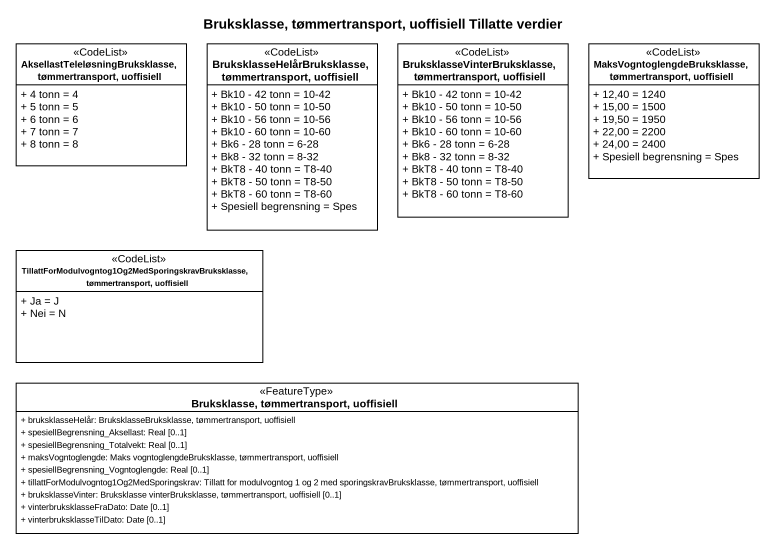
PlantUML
@startuml
title Bruksklasse, tømmertransport, uoffisiell Tillatte verdier
hide circle
hide empty members
skinparam classAttributeIconSize 0
class "AksellastTeleløsningBruksklasse, tømmertransport, uoffisiell" as AksellastTeleløsningBrukskla <<CodeList>> {
  + 4 tonn = 4
  + 5 tonn = 5
  + 6 tonn = 6
  + 7 tonn = 7
  + 8 tonn = 8
}
class "BruksklasseHelårBruksklasse, tømmertransport, uoffisiell" as BruksklasseHelårBruksklasse <<CodeList>> {
  + Bk10 - 42 tonn = 10-42
  + Bk10 - 50 tonn = 10-50
  + Bk10 - 56 tonn = 10-56
  + Bk10 - 60 tonn = 10-60
  + Bk6 - 28 tonn = 6-28
  + Bk8 - 32 tonn = 8-32
  + BkT8 - 40 tonn = T8-40
  + BkT8 - 50 tonn = T8-50
  + BkT8 - 60 tonn = T8-60
  + Spesiell begrensning = Spes
}
class "BruksklasseVinterBruksklasse, tømmertransport, uoffisiell" as BruksklasseVinterBruksklasse <<CodeList>> {
  + Bk10 - 42 tonn = 10-42
  + Bk10 - 50 tonn = 10-50
  + Bk10 - 56 tonn = 10-56
  + Bk10 - 60 tonn = 10-60
  + Bk6 - 28 tonn = 6-28
  + Bk8 - 32 tonn = 8-32
  + BkT8 - 40 tonn = T8-40
  + BkT8 - 50 tonn = T8-50
  + BkT8 - 60 tonn = T8-60
}
class "MaksVogntoglengdeBruksklasse, tømmertransport, uoffisiell" as MaksVogntoglengdeBruksklasse <<CodeList>> {
  + 12,40 = 1240
  + 15,00 = 1500
  + 19,50 = 1950
  + 22,00 = 2200
  + 24,00 = 2400
  + Spesiell begrensning = Spes
}
class "TillattForModulvogntog1Og2MedSporingskravBruksklasse, tømmertransport, uoffisiell" as TillattForModulvogntog1Og2Me <<CodeList>> {
  + Ja = J
  + Nei = N
}
class "Bruksklasse, tømmertransport, uoffisiell" as Bruksklasse_tømmertransport <<FeatureType>> {
  + bruksklasseHelår: BruksklasseBruksklasse, tømmertransport, uoffisiell
  + spesiellBegrensning_Aksellast: Real [0..1]
  + spesiellBegrensning_Totalvekt: Real [0..1]
  + maksVogntoglengde: Maks vogntoglengdeBruksklasse, tømmertransport, uoffisiell
  + spesiellBegrensning_Vogntoglengde: Real [0..1]
  + tillattForModulvogntog1Og2MedSporingskrav: Tillatt for modulvogntog 1 og 2 med sporingskravBruksklasse, tømmertransport, uoffisiell
  + bruksklasseVinter: Bruksklasse vinterBruksklasse, tømmertransport, uoffisiell [0..1]
  + vinterbruksklasseFraDato: Date [0..1]
  + vinterbruksklasseTilDato: Date [0..1]
}
@enduml
